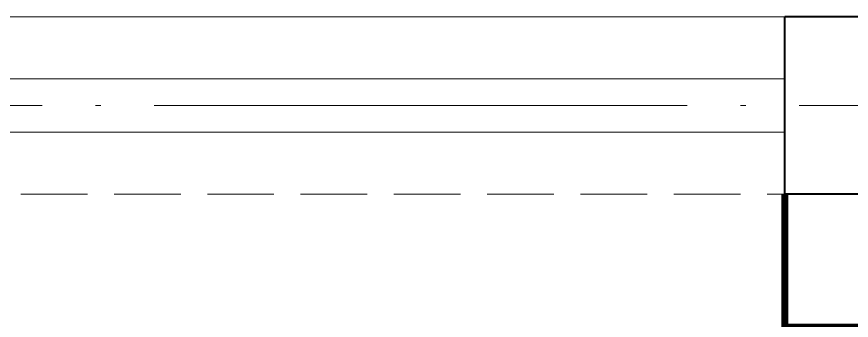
# Model space of a CAD drawing. Extents: x 27938 to 650306, y -92720 to 1524912.
# Drawn here: x 280852 to 281791, y 364082 to 364424 of the extents above; entities that cross this region are included whole.
import ezdxf

# ---------------------------------------------------------------- set-up
doc = ezdxf.new("R2010")
doc.units = 0
doc.header["$LTSCALE"] = 1000
doc.header["$MEASUREMENT"] = 0
doc.linetypes.add('DASH', pattern=[0.35, 0.25, -0.1])
doc.linetypes.add('DOTE', pattern=[2.42, 2, -0.2, 0.02, -0.2])
for name, color, linetype, lineweight in [('DOTE', 19, 'DOTE', 9), ('WALL', 9, 'Continuous', 40), ('平面-栏杆', 135, 'Continuous', 15), ('平面-看线', 45, 'Continuous', 15)]:
    doc.layers.add(name, color=color, linetype=linetype, lineweight=lineweight)

# ---------------------------------------------------------------- blocks, each defined once
blk = doc.blocks.new('FGDGDRGSDGDG')
at = {"layer": 'DOTE', "linetype": 'DOTE', "ltscale": 0.3}
blk.add_line((488182.47, 515948.46), (546982.47, 515948.46), dxfattribs=at)

msp = doc.modelspace()

# ---------------------------------------------------------------- linework, layer by layer
at = {"color": 8, "const_width": 8}
msp.add_lwpolyline([(281716.58, 364223.72), (281716.58, 364073.72), (282016.58, 364073.72), (282016.58, 364223.72)], dxfattribs=at)
at = {"layer": 'WALL', "color": 8}
for p, q in [((281816.58, 364423.72), (281716.58, 364423.72)), ((281716.58, 364223.72), (281716.58, 364423.72)), ((281916.58, 364223.72), (281716.58, 364223.72))]:
    msp.add_line(p, q, dxfattribs=at)
at = {"layer": '平面-栏杆', "color": 8}
for p, q in [((275816.58, 364353.72), (281716.58, 364353.72)), ((275816.58, 364293.72), (281716.58, 364293.72))]:
    msp.add_line(p, q, dxfattribs=at)
at = {"layer": '平面-看线', "color": 8}
msp.add_line((275816.58, 364423.72), (281716.58, 364423.72), dxfattribs=at)
at = {"layer": '平面-看线', "color": 8, "linetype": 'DASH', "ltscale": 0.3}
msp.add_line((275816.58, 364223.72), (281716.58, 364223.72), dxfattribs=at)

# ---------------------------------------------------------------- block references
msp.add_blockref('FGDGDRGSDGDG', (-218065.89, -151624.74))

doc.saveas('drawing.dxf')
